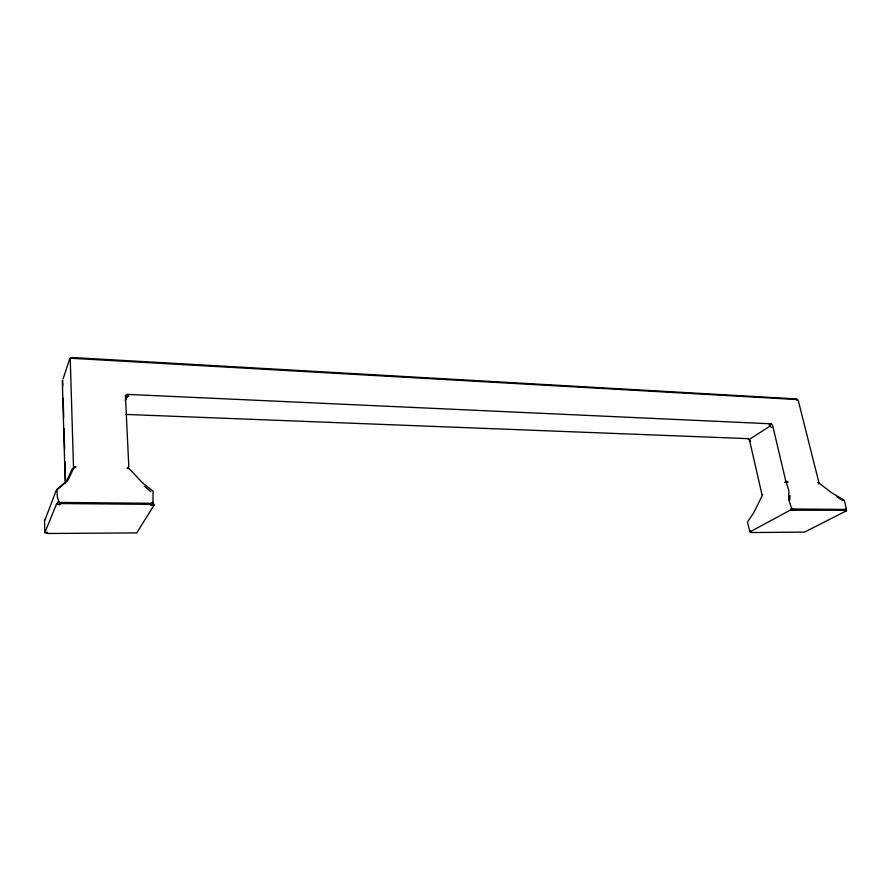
<?xml version="1.0" encoding="UTF-8"?>
<svg xmlns="http://www.w3.org/2000/svg" width="891" height="891" viewBox="0 0 891 891"><rect width="100%" height="100%" fill="white"/><g stroke="black" fill="none" stroke-linecap="round" stroke-linejoin="round"><path stroke-width="1.34" d="M63.083 378.931L69.721 358.661L71.859 357.503L796.81 398.934L798.269 400.594L818.751 481.886L818.372 483.947M125.987 399.491L126.789 397.03L125.397 395.337L128.805 466.439L127.079 468.543L128.749 468.22L142.371 482.744L153.118 491.197L152.951 502.379L151.192 505.42L154.121 505.063L152.951 502.379L150.59 503.281L60.956 502.435M789.771 499.907L790.016 495.563M70.233 358.149L73.463 466.349L74.142 467.218L67.883 480.427L57.002 489.872L57.358 496.866L59.786 504.662L60.633 503.549L150.857 504.339L152.951 502.379M56.322 490.161L44.951 520.043M154.121 505.063L136.768 532.907L48.136 533.497L44.851 532.651L56.489 504.15L58.283 501.555L60.633 503.549M125.152 400.649L126.789 397.03L128.827 396.061L126.232 394.334L771.673 423.838L769.056 424.985L771.673 427.658M844.98 511.089L846.283 508.806L846.45 510.81L844.98 511.089L846.283 508.806L844.3 500.23L831.782 492.857L818.127 482.41L818.851 482.655M762.696 494.728L753.753 512.659L747.415 522.126L749.966 531.882L751.681 532.361L749.609 530.869L751.681 532.361M749.966 531.882L790.005 510.265L791.531 508.26L788.635 499.417L788.88 490.551L786.04 481.786L784.525 482.265M56.779 489.46L66.435 481.263L72.516 468.499L76.069 466.906L74.142 467.218M796.888 400.092L797.59 399.58L71.893 358.316M770.581 425.775L749.342 439.419L762.061 495.017M790.005 510.265L845.604 510.253M818.773 483.234L818.127 482.41M846.45 510.81L804.528 532.094L751.146 532.551M845.57 509.429L793.825 509.006L791.531 508.26L792.144 510.654M125.698 414.426L748.596 438.662L747.883 438.595L750.434 441.19M59.786 504.662L56.489 504.15M786.04 481.786L788.101 482.154L785.684 480.628L772.497 424.907M836.994 496.944L842.853 500.631M791.531 508.26L793.502 509.819M144.219 486.029L150.88 491.698M749.609 530.869L750.946 532.05M46.722 532.116L48.136 533.497M128.749 468.22L129.34 469.089M150.857 504.339L151.192 505.42M62.671 380.468L62.827 385.959M63.172 398.344L63.718 417.601M64.029 428.593L64.609 449.231M64.965 461.605L65.511 480.862M62.325 380.602L65.221 483.223M44.55 519.932L44.851 532.651"/></g></svg>
